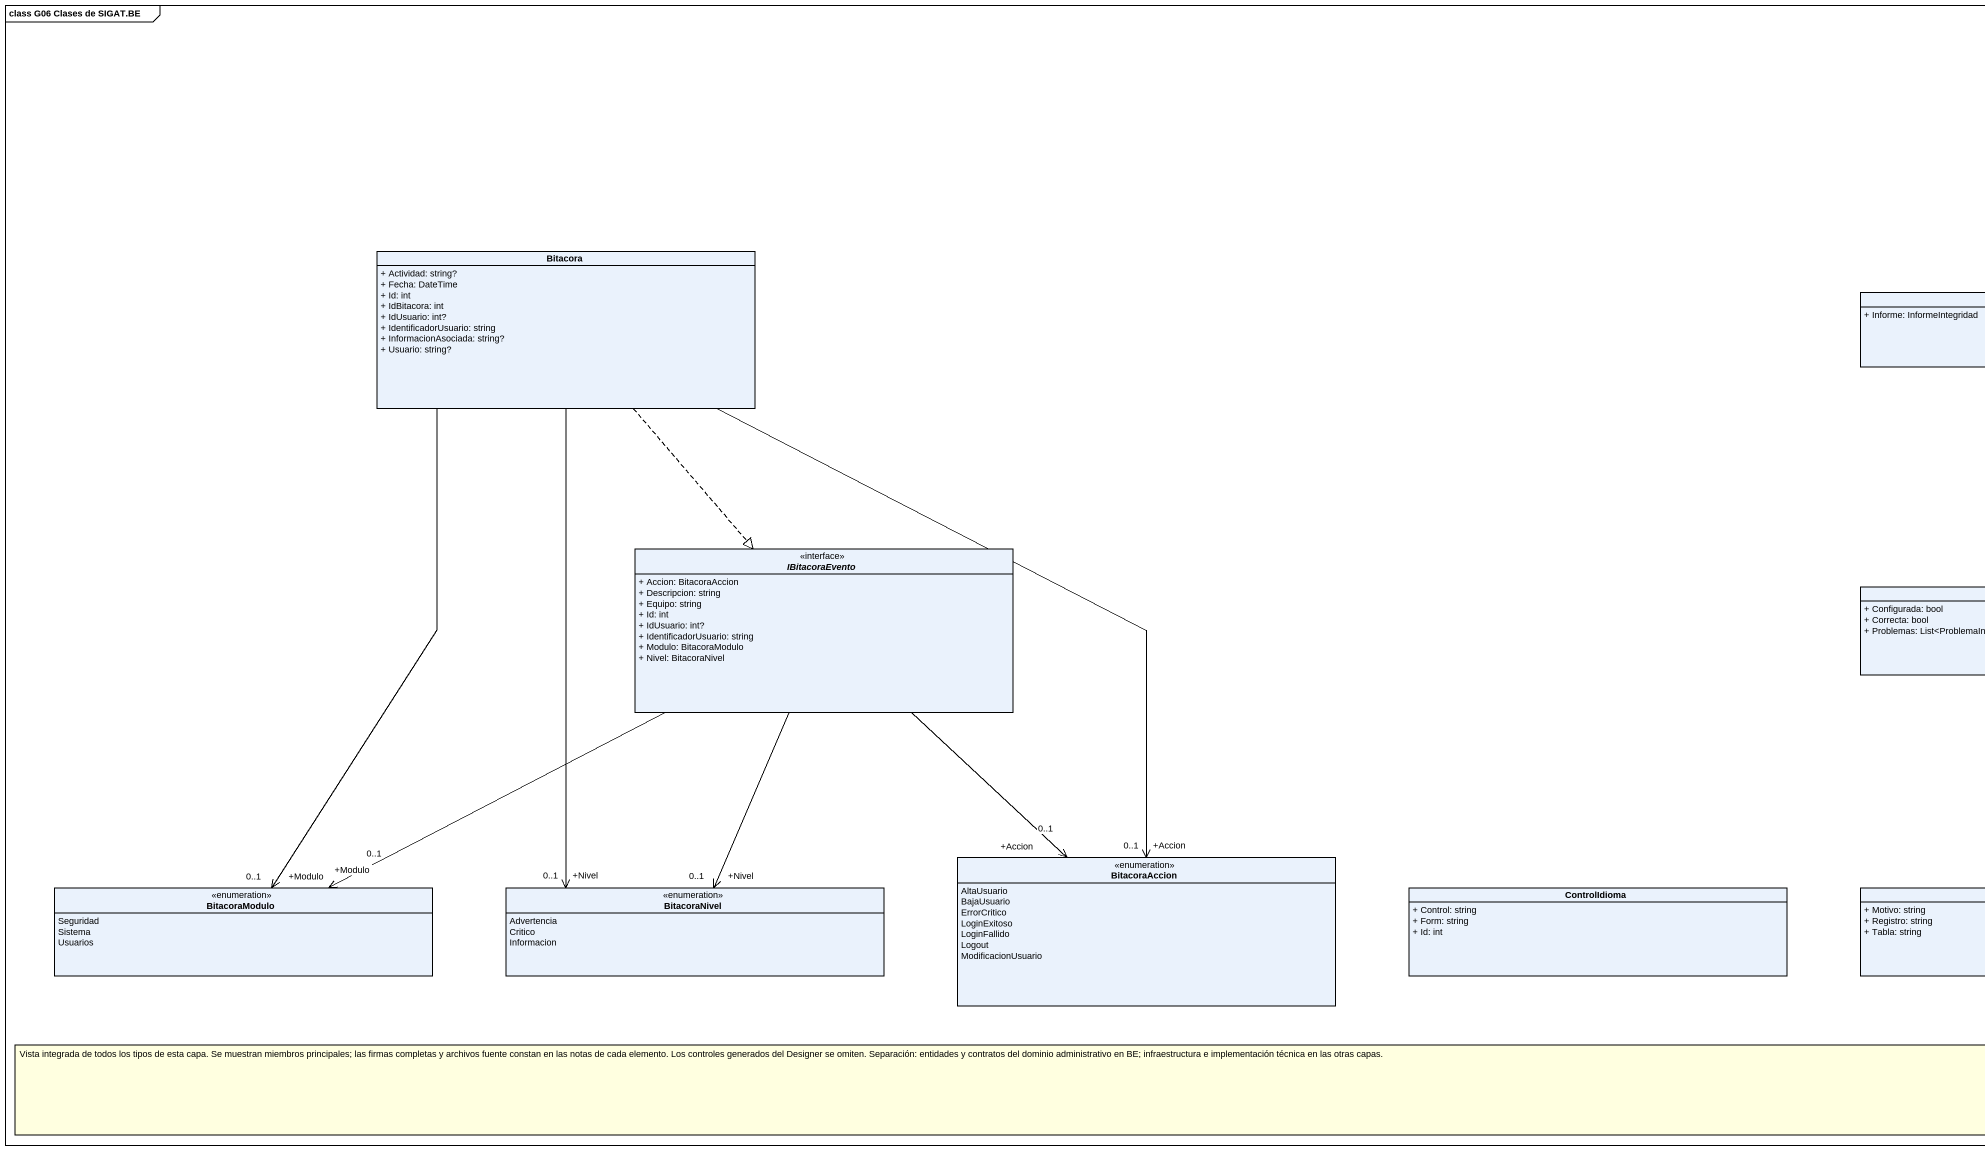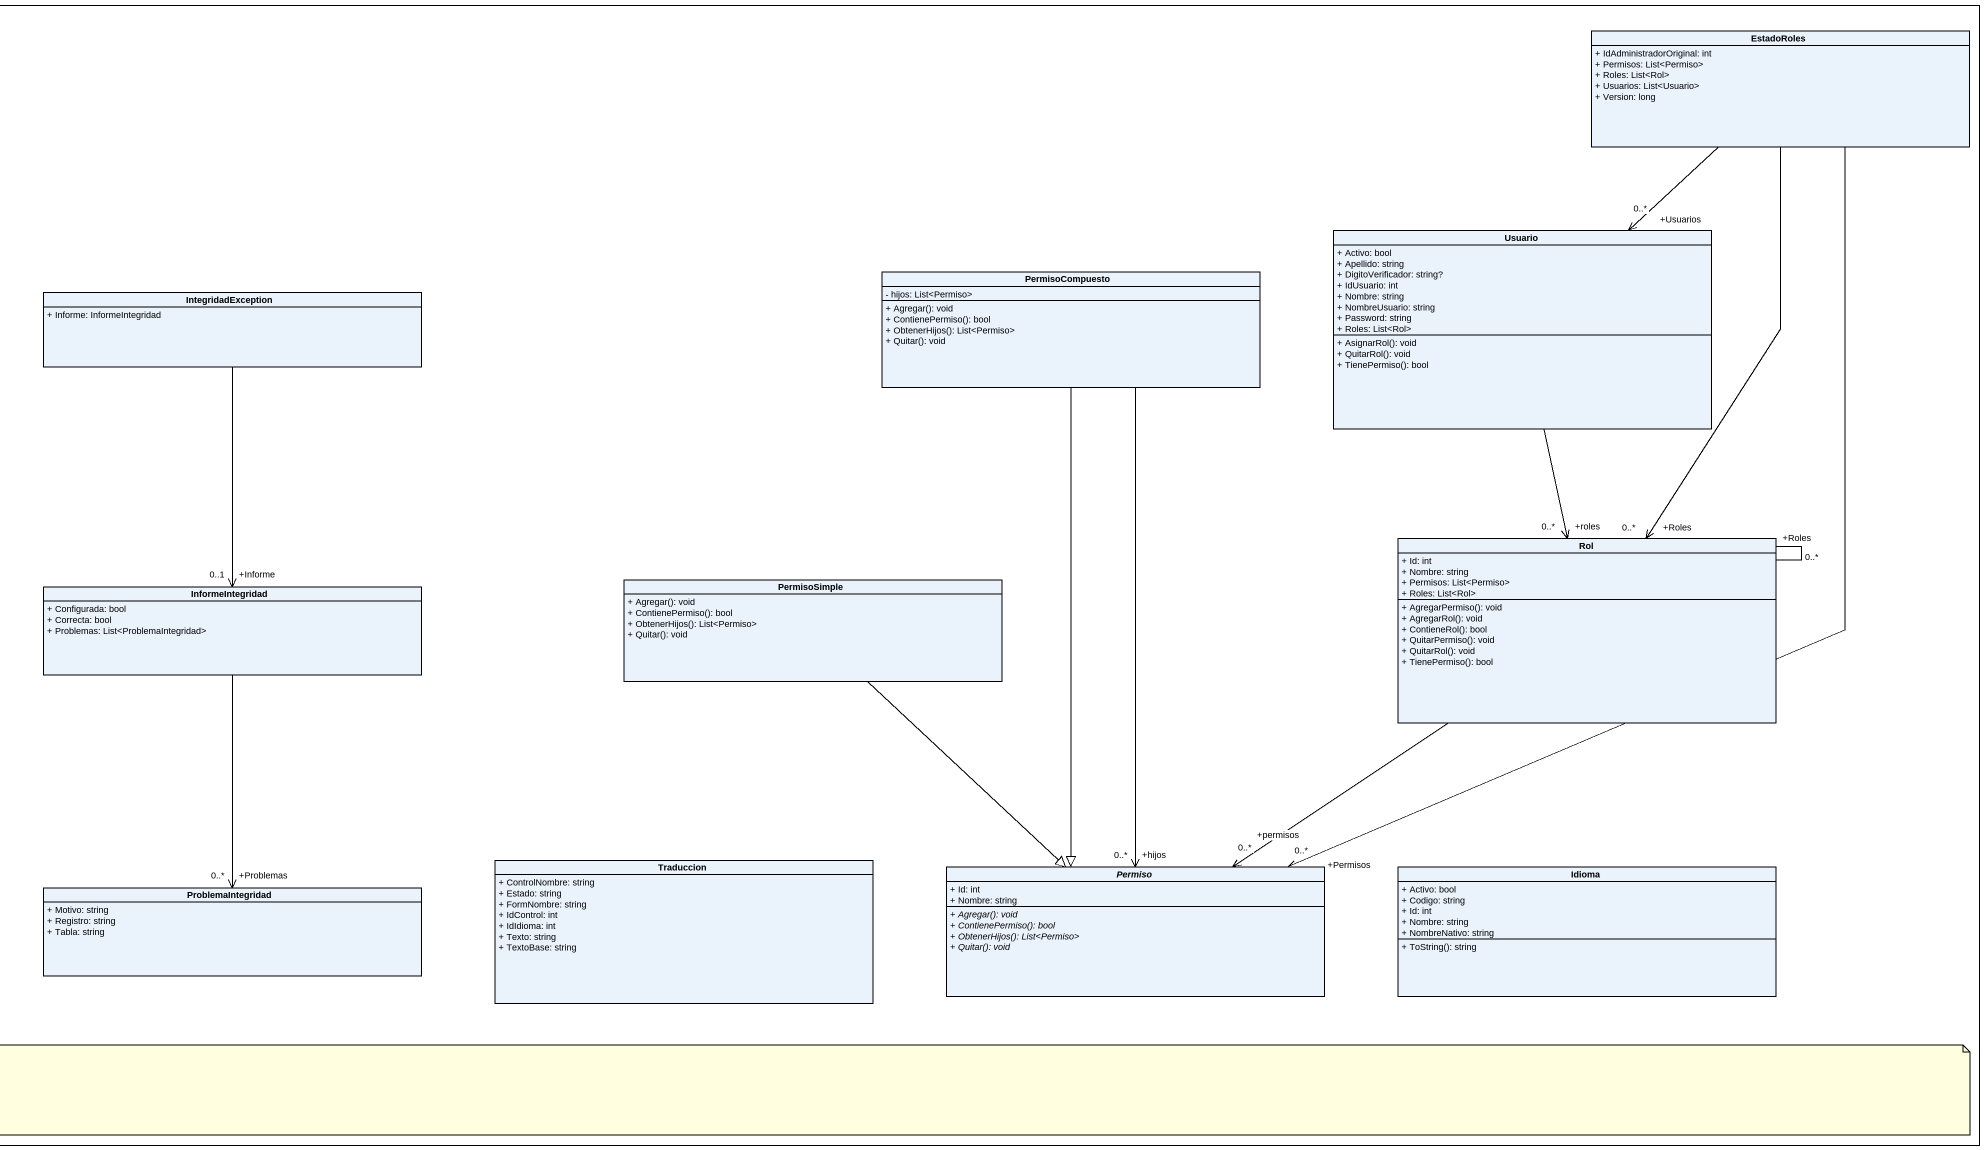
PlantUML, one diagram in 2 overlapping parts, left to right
@startuml
mainframe class G06 Clases de SIGAT.BE
hide circle
hide empty members
skinparam classAttributeIconSize 0
class EstadoRoles #EAF2FC {
  + IdAdministradorOriginal: int
  + Permisos: List<Permiso>
  + Roles: List<Rol>
  + Usuarios: List<Usuario>
  + Version: long
}
class Bitacora #EAF2FC {
  + Actividad: string?
  + Fecha: DateTime
  + Id: int
  + IdBitacora: int
  + IdUsuario: int?
  + IdentificadorUsuario: string
  + InformacionAsociada: string?
  + Usuario: string?
}
class Usuario #EAF2FC {
  + Activo: bool
  + Apellido: string
  + DigitoVerificador: string?
  + IdUsuario: int
  + Nombre: string
  + NombreUsuario: string
  + Password: string
  + Roles: List<Rol>
  + AsignarRol(): void
  + QuitarRol(): void
  + TienePermiso(): bool
}
class IntegridadException #EAF2FC {
  + Informe: InformeIntegridad
}
class PermisoCompuesto #EAF2FC {
  - hijos: List<Permiso>
  + Agregar(): void
  + ContienePermiso(): bool
  + ObtenerHijos(): List<Permiso>
  + Quitar(): void
}
interface IBitacoraEvento #EAF2FC {
  + Accion: BitacoraAccion
  + Descripcion: string
  + Equipo: string
  + Id: int
  + IdUsuario: int?
  + IdentificadorUsuario: string
  + Modulo: BitacoraModulo
  + Nivel: BitacoraNivel
}
class Rol #EAF2FC {
  + Id: int
  + Nombre: string
  + Permisos: List<Permiso>
  + Roles: List<Rol>
  + AgregarPermiso(): void
  + AgregarRol(): void
  + ContieneRol(): bool
  + QuitarPermiso(): void
  + QuitarRol(): void
  + TienePermiso(): bool
}
class InformeIntegridad #EAF2FC {
  + Configurada: bool
  + Correcta: bool
  + Problemas: List<ProblemaIntegridad>
}
class PermisoSimple #EAF2FC {
  + Agregar(): void
  + ContienePermiso(): bool
  + ObtenerHijos(): List<Permiso>
  + Quitar(): void
}
enum BitacoraAccion #EAF2FC {
  AltaUsuario
  BajaUsuario
  ErrorCritico
  LoginExitoso
  LoginFallido
  Logout
  ModificacionUsuario
}
class Traduccion #EAF2FC {
  + ControlNombre: string
  + Estado: string
  + FormNombre: string
  + IdControl: int
  + IdIdioma: int
  + Texto: string
  + TextoBase: string
}
abstract class Permiso #EAF2FC {
  + Id: int
  + Nombre: string
  {abstract} + Agregar(): void
  {abstract} + ContienePermiso(): bool
  {abstract} + ObtenerHijos(): List<Permiso>
  {abstract} + Quitar(): void
}
class Idioma #EAF2FC {
  + Activo: bool
  + Codigo: string
  + Id: int
  + Nombre: string
  + NombreNativo: string
  + ToString(): string
}
enum BitacoraModulo #EAF2FC {
  Seguridad
  Sistema
  Usuarios
}
enum BitacoraNivel #EAF2FC {
  Advertencia
  Critico
  Informacion
}
class ControlIdioma #EAF2FC {
  + Control: string
  + Form: string
  + Id: int
}
class ProblemaIntegridad #EAF2FC {
  + Motivo: string
  + Registro: string
  + Tabla: string
}
EstadoRoles --> "+Usuarios\n0..*" Usuario
EstadoRoles --> "+Roles\n0..*" Rol
EstadoRoles --> "+Permisos\n0..*" Permiso
Bitacora ..|> IBitacoraEvento
Bitacora --> "+Accion\n0..1" BitacoraAccion
Bitacora --> "+Modulo\n0..1" BitacoraModulo
Bitacora --> "+Nivel\n0..1" BitacoraNivel
Usuario --> "+roles\n0..*" Rol
IntegridadException --> "+Informe\n0..1" InformeIntegridad
PermisoCompuesto --|> Permiso
PermisoCompuesto --> "+hijos\n0..*" Permiso
IBitacoraEvento --> "+Accion\n0..1" BitacoraAccion
IBitacoraEvento -left-> "+Modulo\n0..1" BitacoraModulo
IBitacoraEvento --> "+Nivel\n0..1" BitacoraNivel
Rol -- "+Roles\n0..*" Rol
Rol --> "+permisos\n0..*" Permiso
InformeIntegridad --> "+Problemas\n0..*" ProblemaIntegridad
PermisoSimple --|> Permiso
note as N1
  Vista integrada de todos los tipos de esta capa. Se muestran miembros principales; las firmas completas y archivos fuente constan en las notas de cada elemento. Los controles generados del Designer se omiten. Separación: entidades y contratos del dominio administrativo en BE; infraestructura e implementación técnica en las otras capas.
end note
@enduml
